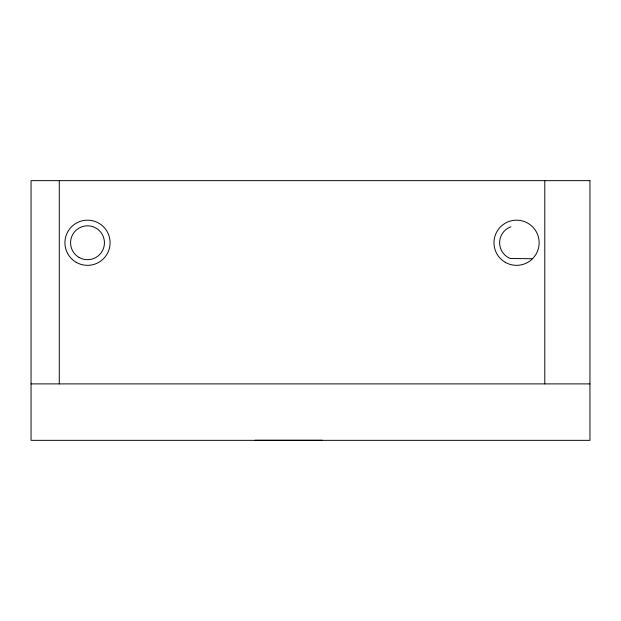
<?xml version="1.0" encoding="UTF-8"?>
<svg xmlns="http://www.w3.org/2000/svg" width="621" height="621" viewBox="0 0 621 621"><rect width="100%" height="100%" fill="white"/><g stroke="black" fill="none" stroke-linecap="round" stroke-linejoin="round"><path stroke-width="0.93" d="M510.912 226.828L509.787 227.232A16.938 16.938 0 0 0 510.369 258.522L532.523 258.709M31.05 383.894L589.95 383.894M255.068 440.258L322.408 440.258M544.788 180.657L544.788 383.894M59.274 180.657L59.274 383.894M589.95 180.657L31.05 180.657L31.05 440.343L589.95 440.343L589.95 180.657M76.212 262.31A22.581 22.581 0 0 0 110.088 242.757A22.581 22.581 0 0 0 76.212 223.195A22.581 22.581 0 0 0 76.212 262.31M505.269 262.31A22.581 22.581 0 0 0 539.144 242.757A22.581 22.581 0 0 0 505.269 223.195A22.581 22.581 0 0 0 505.269 262.31M79.038 257.42A16.938 16.938 0 0 0 104.444 242.757A16.938 16.938 0 0 0 79.038 228.086A16.938 16.938 0 0 0 79.038 257.42"/></g></svg>
